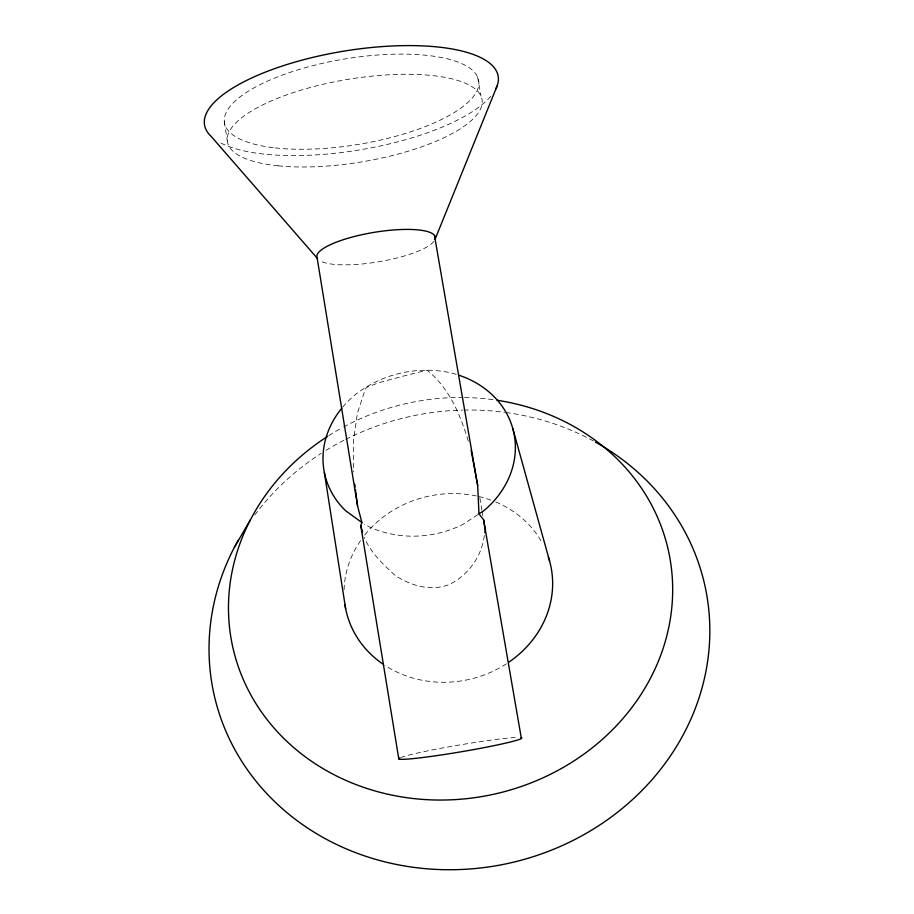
<?xml version="1.0" encoding="UTF-8"?>
<svg xmlns="http://www.w3.org/2000/svg" width="914" height="914" viewBox="0 0 914 914"><rect width="100%" height="100%" fill="white"/><g stroke="black" fill="none" stroke-linecap="round" stroke-linejoin="round"><path stroke-width="0.69" stroke-dasharray="4.57 3.43" d="M484.34 535.524C481.712 556.398 468.425 574.986 449.597 584.4C431.18 591.552 411.997 586.137 395.945 575.98L395.259 575.523C383.195 564.452 370.833 552.764 364.229 537.466M477.828 514.628L462.895 524.419A96.804 82.443 -12.2 0 1 364.389 524.373M468.288 441.176C460.496 414.945 449.003 387.536 427.032 370.181C410.569 374.18 394.265 378.385 377.905 383.012L366.583 387.41L365.177 389.638L357.397 413.231L353.318 441.679L353.341 471.944M477.599 77.016L481.004 96.027M479.816 497.89L481.941 510.206M482.181 511.577L482.889 515.69M224.33 121.813L227.323 140.836M254.72 515.028A251.396 228.774 -12.4 0 1 321.191 453.367M325.955 450.385A251.396 228.774 -12.4 0 1 344.441 440.011M345.709 439.371A251.396 228.774 -12.4 0 1 462.507 410.089M463.924 410.066A251.396 228.774 -12.4 0 1 504.528 412.305M505.922 412.5A251.396 228.774 -12.4 0 1 594.203 441.405M400.64 757.58A62.438 3.496 -9.6 0 1 455.583 745.653A62.438 3.496 -9.6 0 1 516.798 737.438M490.795 96.244A148.822 50.007 -9.4 0 1 361.658 149.576A148.822 50.007 -9.4 0 1 219.828 142.481M433.853 241.456A60.016 14.898 -9.5 0 1 379.618 261.644A60.016 14.898 -9.5 0 1 320.266 260.924M328.777 435.635A223.096 200.177 -12.3 0 1 342.293 427.661M343.55 426.975A223.096 200.177 -12.3 0 1 463.078 397.51M464.495 397.533A223.096 200.177 -12.3 0 1 494.166 399.829M506.333 663.861A104.779 93.834 -12.3 0 1 384.828 665.346M344.075 589.77A104.779 93.834 -12.3 0 1 361.384 539.489M364.777 534.998A104.779 93.834 -12.3 0 1 476.285 495.959M478.936 496.542A104.779 93.834 -12.3 0 1 490.704 500.038M495.776 502.014A104.779 93.834 -12.3 0 1 542.425 543.316M342.681 407.13A96.804 82.443 -12.2 0 1 356.563 393.66C382.509 373.906 416.373 366.091 448.363 372.318A96.804 82.443 -12.2 0 1 456.463 374.432M275.251 147.908A128.851 43.255 -9.4 0 0 477.988 88.372A128.851 43.255 -9.4 0 0 301.494 68.779A128.851 43.255 -9.4 0 0 275.251 147.908M278.119 165.811A129.045 41.838 -9.4 0 0 481.312 107.029A129.045 41.838 -9.4 0 0 304.83 89.035A129.045 41.838 -9.4 0 0 278.119 165.811"/><path stroke-width="1.37" d="M484.797 532.725L485.254 529.926L483.597 519.792L478.982 513.874L477.679 485.563L434.481 235.481M398.812 759.031L360.756 525.561L361.898 522.557L357.591 506.139L316.827 256.046A60.016 14.898 -9.5 0 1 379.481 231.528A60.016 14.898 -9.5 0 1 435.064 239.331L497.147 85.847M234.35 547.395L250.493 519.712M478.982 513.874L484.123 510.503A96.804 82.443 -12.2 0 0 459.114 375.277M361.898 522.557L345.469 510.583A96.804 82.443 -12.2 0 1 341.813 408.181M317.569 258.628L211.145 136.38A148.822 50.007 -9.4 0 1 343.196 51.253A148.822 50.007 -9.4 0 1 495.617 89.264M471.144 450.328L477.679 485.563M512.811 428.597L549.565 560.99M360.756 525.561L362.538 532.245M483.597 519.792L521.368 738.466M324.356 472.527L345.652 608.77M354.758 484.26L355.112 487.002M355.466 489.733L357.591 506.139M595.437 442.09A251.396 228.774 -12.4 0 1 673.447 751.342A251.396 228.774 -12.4 0 1 335.575 843.988A251.396 228.774 -12.4 0 1 238.371 540.003M521.129 737.587A62.438 3.496 -9.6 0 1 458.862 752.165A62.438 3.496 -9.6 0 1 399.761 757.957M496.988 400.241A223.096 200.177 -12.3 0 1 648.769 681.41A223.096 200.177 -12.3 0 1 303.117 755.181A223.096 200.177 -12.3 0 1 327.589 436.389M548.389 557.094A104.779 93.834 -12.3 0 1 508.664 662.307M382.52 663.793A104.779 93.834 -12.3 0 1 344.955 604.771"/></g></svg>
